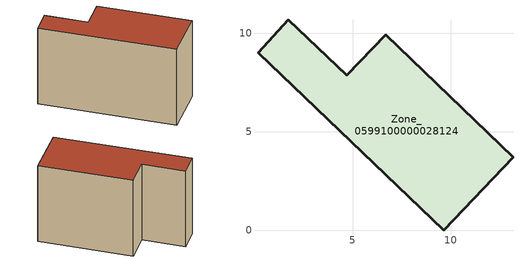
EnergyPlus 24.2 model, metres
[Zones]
Zone_0599100000028124
 floor ground (C_G): 0.2,9.03 1.74,10.71 4.71,7.87 6.68,9.94 13.15,3.7 9.63,0 z2.26
 wall outside (C_F): 13.15,3.7 6.68,9.94 4.71,7.87 1.74,10.71 0.2,9.03 9.63,0 13.15,3.7 z2.26:10.26
 roof outside (C_R): 1.74,10.71 0.2,9.03 9.63,0 13.15,3.7 6.68,9.94 4.71,7.87 z10.26
[BUILDING]
Pand.0599100000028124: North Axis=0; Terrain=City; Loads Convergence Tolerance Value=0.04; Temperature Convergence Tolerance Value=0.4; Solar Distribution=FullExterior; Maximum Number of Warmup Days=25; Minimum Number of Warmup Days=1
[Site:Location]
Rotterdam.The.Hague.AP_ZH_NLD Design_Conditions: Latitude=51.96; Longitude=4.45; Time Zone=1; Elevation=-4.5
[SITE:GROUNDTEMPERATURE:BUILDINGSURFACE]
18, 18, 18, 18, 18, 18, 18, 18, 18, 18, 18, 18
[MATERIAL] Thermal Absorptance=0.9; Solar Absorptance=0.7; Visible Absorptance=0.7
Name | Roughness | Thickness | Conductivity | Density | Specific Heat
G.TI.1975-1991 | MediumSmooth | 0.15 | 0.288461 | 540 | 1210
F.TI.1975-1991 | Rough | 0.3 | 0.230769 | 1920 | 840
R.TI.1975-1991 | MediumRough | 0.2 | 0.153846 | 1500 | 1000
[CONSTRUCTION]
C_G: G.TI.1975-1991
C_F: F.TI.1975-1991
C_R: R.TI.1975-1991
[ZONE]
Zone_0599100000028124: Type=1; Multiplier=1; Ceiling Height=Autocalculate; Volume=Autocalculate; Floor Area=autocalculate; Part of Total Floor Area=Yes
[ZONEINFILTRATION:DESIGNFLOWRATE]
Infil_Zone_0599100000028124: Zone or ZoneList or Space or SpaceList=Zone_0599100000028124; Schedule=AlwaysOn; Design Flow Rate Calculation Method=Flow/Area; Flow Rate per Floor Area=0.003; Constant Term Coefficient=1; Temperature Term Coefficient=0; Velocity Term Coefficient=0; Velocity Squared Term Coefficient=0
[HVACTEMPLATE:ZONE:IDEALLOADSAIRSYSTEM]
Zone_0599100000028124: Maximum Heating Supply Air Temperature=50; Minimum Cooling Supply Air Temperature=13; Maximum Heating Supply Air Humidity Ratio=0.0156; Minimum Cooling Supply Air Humidity Ratio=0.0077; Heating Limit=NoLimit; Cooling Limit=NoLimit; Dehumidification Control Type=ConstantSensibleHeatRatio; Cooling Sensible Heat Ratio=0.7; Dehumidification Setpoint=60; Humidification Control Type=None; Humidification Setpoint=30; Outdoor Air Method=None; Outdoor Air Flow Rate per Person=0.00944; Outdoor Air Flow Rate per Zone Floor Area=0; Outdoor Air Flow Rate per Zone=0; Demand Controlled Ventilation Type=None; Outdoor Air Economizer Type=NoEconomizer; Heat Recovery Type=None; Sensible Heat Recovery Effectiveness=0.7; Latent Heat Recovery Effectiveness=0.65
[ZONECONTROL:THERMOSTAT]
ThermostatControl_Zone_0599100000028124: Zone or ZoneList=Zone_0599100000028124; Control Type Schedule=DualSetpointControlType; Control 1=Thermostat_Zone_0599100000028124; Temperature Difference Between Cutout And Setpoint=0
[THERMOSTATSETPOINT:DUALSETPOINT]
Thermostat_Zone_0599100000028124: Heating Setpoint Temperature Schedule=HeatingSetpoint_Zone_0599100000028124; Cooling Setpoint Temperature Schedule=CoolingSetpoint_Zone_0599100000028124
[SCHEDULE:COMPACT]
HeatingSetpoint_Zone_0599100000028124: Through: 12/31, For: AllDays, Until: 24:00, 21
CoolingSetpoint_Zone_0599100000028124: Through: 12/31, For: AllDays, Until: 24:00, 24
DualSetpointControlType: Through: 12/31, For: AllDays, Until: 24:00, 4
AlwaysOn: Through: 12/31, For: AllDays, Until: 24:00, 1
